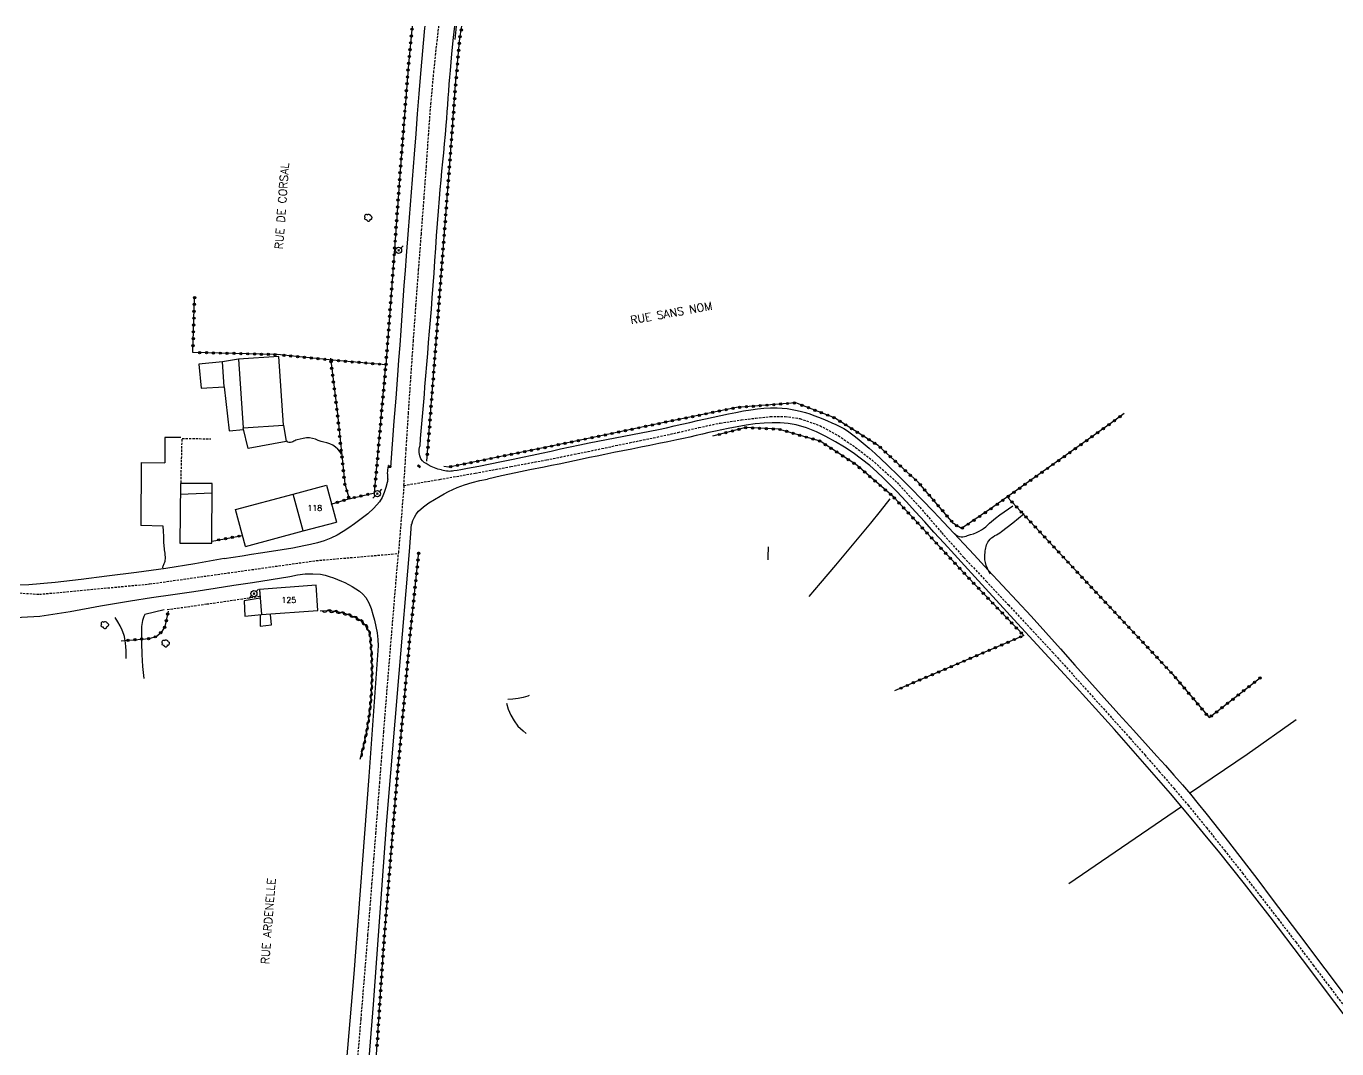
# Model space of a CAD drawing. Header units: millimetres. Extents: x 168000 to 169000, y 139000 to 140000.
# Drawn here: x 168286.6 to 168573.2, y 139776.4 to 140000 of the extents above; entities that cross this region are included whole.
import ezdxf
from ezdxf.enums import TextEntityAlignment as Align

# ---------------------------------------------------------------- set-up
doc = ezdxf.new("R2010")
doc.units = ezdxf.units.MM
doc.linetypes.add('DASHED', pattern=[0.75, 0.5, -0.25])
doc.layers.get('0').update_dxf_attribs({"linetype": 'CONTINUOUS'})
for name, color, linetype in [('W0001', 6, 'DASHED'), ('W0008', 7, 'CONTINUOUS'), ('W0017', 7, 'CONTINUOUS'), ('W0071', 7, 'CONTINUOUS'), ('W0101', 7, 'CONTINUOUS'), ('W0104', 1, 'CONTINUOUS'), ('W0112', 1, 'DASHED'), ('W0211', 2, 'CONTINUOUS'), ('W0214', 2, 'CONTINUOUS'), ('W0300', 7, 'CONTINUOUS'), ('W0310', 3, 'CONTINUOUS'), ('W0322', 7, 'CONTINUOUS'), ('W0323', 7, 'CONTINUOUS'), ('W0330', 7, 'CONTINUOUS'), ('W0401', 7, 'CONTINUOUS'), ('W0473', 7, 'CONTINUOUS'), ('W0989', 7, 'CONTINUOUS'), ('W0991', 7, 'CONTINUOUS')]:
    doc.layers.add(name, color=color, linetype=linetype)
doc.styles.get("Standard").update_dxf_attribs({"font": 'romans.shx', "width": 0.85})

# ---------------------------------------------------------------- blocks, each defined once
blk = doc.blocks.new('T473')
for p, q in [((-0.166667, 0.166667), (0.166667, -0.166667)), ((-0.166667, -0.166667), (0.166667, 0.166667)), ((0.500001, 0.500001), (1.000002, 1.000002)), ((-1.000002, -1.000002), (-0.500001, -0.500001))]:
    blk.add_line(p, q)
blk.add_ellipse((0, 0), major_axis=(0.471405, 0.471405), ratio=1, start_param=5.4977871438, end_param=11.780972451)
blk = doc.blocks.new('T401')
for p, q in [((-0.3, 0.3), (0, 0.3)), ((-0.3, -0.25), (-0.3, 0.3)), ((-0.3, 0.15), (0, 0.15)), ((-0.3, 0), (0, 0)), ((0, 0.3), (0, -0.25)), ((-0.3, -0.15), (0, -0.15)), ((-0.3, -0.25), (-0.3, -0.3)), ((-0.3, -0.3), (0, -0.3)), ((0, -0.3), (0, -0.25))]:
    blk.add_line(p, q)
blk = doc.blocks.new('T300')
for p, q in [((-0.8, 0.51), (-0.86, 0.34)), ((-0.86, 0.34), (-0.86, 0.17)), ((-0.86, 0.17), (-0.74, 0.06)), ((-0.69, 0.63), (-0.8, 0.51)), ((-0.8, -0.06), (-0.74, 0.06)), ((-0.74, 0.06), (-0.69, 0.11)), ((-0.57, 0.69), (-0.69, 0.63)), ((-0.46, 0.69), (-0.57, 0.69)), ((-0.29, 0.63), (-0.46, 0.69)), ((-0.29, 0.63), (-0.17, 0.74)), ((-0.23, 0.57), (-0.29, 0.63)), ((-0.17, 0.74), (-0.06, 0.8)), ((-0.06, 0.8), (0.06, 0.8)), ((0.06, 0.8), (0.23, 0.74)), ((0.23, 0.74), (0.34, 0.63)), ((0.34, 0.63), (0.4, 0.51)), ((0.46, 0.46), (0.34, 0.46)), ((0.4, 0.51), (0.4, 0.46)), ((0.57, 0.4), (0.46, 0.46)), ((0.57, 0.4), (0.69, 0.29)), ((0.69, 0.29), (0.74, 0.17)), ((0.74, 0.06), (0.69, -0.17)), ((0.74, 0.17), (0.74, 0.06)), ((-0.8, -0.17), (-0.8, -0.06)), ((-0.8, -0.23), (-0.8, -0.17)), ((-0.74, -0.34), (-0.8, -0.23)), ((-0.69, -0.4), (-0.74, -0.34)), ((-0.51, -0.46), (-0.69, -0.4)), ((-0.4, -0.46), (-0.51, -0.46)), ((-0.4, -0.46), (-0.34, -0.46)), ((-0.34, -0.46), (-0.34, -0.4)), ((-0.34, -0.51), (-0.34, -0.46)), ((-0.29, -0.63), (-0.34, -0.51)), ((-0.17, -0.74), (-0.29, -0.63)), ((-0.06, -0.8), (-0.17, -0.74)), ((0.06, -0.8), (-0.06, -0.8)), ((0.17, -0.74), (0.06, -0.8)), ((0.23, -0.69), (0.17, -0.74)), ((0.29, -0.46), (0.23, -0.46)), ((0.29, -0.63), (0.23, -0.69)), ((0.46, -0.4), (0.29, -0.46)), ((0.34, -0.51), (0.29, -0.63)), ((0.34, -0.51), (0.34, -0.46)), ((0.57, -0.34), (0.46, -0.4)), ((0.63, -0.29), (0.57, -0.34)), ((0.69, -0.17), (0.63, -0.29))]:
    blk.add_line(p, q)
blk = doc.blocks.new('t323o')
at = {"color": 0, "linetype": 'Continuous'}
for radius in [0.25, 0.15]:
    blk.add_circle((0, 0), radius, dxfattribs=at)
blk = doc.blocks.new('t310o')
at = {"color": 0, "linetype": 'Continuous'}
for centre, start, end in [((-0.5, 0.38), 216.8699, 323.1304), ((0.5, -0.37), 36.8699, 143.1303)]:
    blk.add_arc(centre, 0.625, start, end, dxfattribs=at)
blk = doc.blocks.new('t322o')
at = {"color": 0, "linetype": 'Continuous'}
for radius in [0.25, 0.15]:
    blk.add_circle((0, 0), radius, dxfattribs=at)

msp = doc.modelspace()

# ---------------------------------------------------------------- linework, layer by layer
at = {"layer": 'W0001'}
for points in [[(168082.5, 140000), (168094.18, 139985.4), (168116.52, 139956.94), (168131.93, 139937.9), (168149.74, 139917.76), (168167.34, 139905.97), (168186.52, 139898.03), (168205.78, 139892.76), (168232.59, 139884.48), (168261.18, 139877.67), (168289.46, 139875.78), (168313.56, 139878.04), (168349.98, 139883.15), (168367.98, 139884.7)], [(168369.18, 139899.58), (168369.68, 139907.46), (168370.18, 139915.35), (168370.71, 139923.23), (168371.26, 139931.11), (168371.82, 139938.92), (168372.4, 139946.72), (168373, 139954.53), (168373.59, 139962.33), (168374.09, 139969.21), (168374.56, 139976.1), (168375.08, 139982.98), (168375.71, 139989.85), (168376.18, 139994.4), (168376.7, 139998.93), (168376.84, 140000)], [(168369.18, 139899.58), (168376.99, 139900.91), (168384.79, 139902.28), (168392.58, 139903.71), (168400.37, 139905.19), (168403.39, 139905.78), (168406.42, 139906.39), (168409.44, 139907.01), (168412.46, 139907.64), (168415.48, 139908.28), (168418.5, 139908.91), (168421.52, 139909.54), (168424.54, 139910.16), (168429.13, 139911.17), (168433.71, 139912.24), (168438.32, 139913.22), (168442.98, 139913.91), (168446.12, 139914.3), (168449.32, 139914.64), (168452.57, 139914.69), (168455.79, 139914.2), (168460.14, 139912.67), (168464.18, 139910.48), (168467.94, 139907.9), (168471.52, 139905.15), (168477.01, 139900.25), (168482, 139894.83), (168486.78, 139889.25), (168491.65, 139883.82), (168496.5, 139878.65), (168501.36, 139873.47), (168506.21, 139868.3), (168511.05, 139863.11), (168527.97, 139844.31), (168531.18, 139840.68), (168534.37, 139837.04), (168537.53, 139833.37), (168540.65, 139829.67), (168544.67, 139824.76), (168548.63, 139819.8), (168552.55, 139814.81), (168556.45, 139809.81), (168560.33, 139804.79), (168564.19, 139799.75), (168568.02, 139794.68), (168571.85, 139789.62), (168574.63, 139785.93)], [(168369.18, 139899.58), (168367.98, 139884.7)], [(168358.28, 139764.42), (168359.82, 139782.89), (168361.33, 139801.36), (168361.77, 139806.89), (168362.2, 139812.41), (168362.62, 139817.94), (168363.05, 139823.46), (168363.47, 139828.99), (168363.9, 139834.51), (168364.33, 139840.04), (168364.77, 139845.56), (168365.55, 139855.35), (168366.35, 139865.13), (168367.16, 139874.92), (168367.98, 139884.7)]]:
    msp.add_lwpolyline(points, dxfattribs=at)
at = {"layer": 'W0008'}
for points in [[(168366.29, 139903.58), (168366.69, 139908.6), (168367.08, 139913.63), (168367.47, 139918.66), (168367.85, 139923.68), (168368.09, 139926.95), (168368.33, 139930.22), (168368.57, 139933.48), (168368.8, 139936.75), (168369.04, 139940.02), (168369.27, 139943.29), (168369.51, 139946.55), (168369.76, 139949.82), (168370.18, 139955.38), (168370.61, 139960.93), (168371.04, 139966.49), (168371.48, 139972.05), (168371.83, 139976.45), (168372.17, 139980.85), (168372.52, 139985.25), (168372.9, 139989.65), (168373.18, 139992.95), (168373.46, 139996.27), (168373.77, 139999.57), (168373.83, 140000)], [(168380.24, 140000), (168379.96, 139997.55), (168379.61, 139993.94), (168379.28, 139990.33), (168379.15, 139988.83), (168379.03, 139987.33), (168378.92, 139985.82), (168378.81, 139984.32), (168378.7, 139982.82), (168378.6, 139981.31), (168378.48, 139979.81), (168378.36, 139978.31), (168378.19, 139976.31), (168378, 139974.31), (168377.81, 139972.31), (168377.61, 139970.31), (168377.42, 139968.31), (168377.23, 139966.3), (168377.04, 139964.3), (168376.87, 139962.3), (168376.66, 139959.59), (168376.45, 139956.88), (168376.26, 139954.16), (168376.08, 139951.45), (168375.89, 139948.73), (168375.71, 139946.02), (168375.51, 139943.3), (168375.31, 139940.59), (168375.12, 139938.16), (168374.92, 139935.73), (168374.72, 139933.3), (168374.52, 139930.86), (168374.31, 139928.43), (168374.11, 139926), (168373.91, 139923.57), (168373.71, 139921.14), (168373.58, 139919.52), (168373.45, 139917.9), (168373.3, 139916.28), (168373.16, 139914.66), (168373.02, 139913.05), (168372.88, 139911.43), (168372.75, 139909.81), (168372.63, 139908.19)], [(168377.42, 139902.98), (168377.77, 139902.9), (168378.12, 139902.82), (168378.48, 139902.77), (168378.84, 139902.74), (168379.16, 139902.73), (168379.48, 139902.75), (168379.8, 139902.79), (168380.12, 139902.83), (168380.86, 139902.93), (168381.6, 139903.06), (168382.34, 139903.2), (168383.07, 139903.33), (168385.57, 139903.81), (168388.07, 139904.31), (168390.56, 139904.82), (168393.06, 139905.34), (168395.14, 139905.77), (168397.22, 139906.22), (168399.3, 139906.66), (168401.38, 139907.11), (168403.46, 139907.56), (168405.54, 139908.01), (168407.62, 139908.45), (168409.7, 139908.88), (168411.59, 139909.26), (168413.49, 139909.63), (168415.38, 139910), (168417.28, 139910.36), (168419.17, 139910.72), (168421.07, 139911.09), (168422.96, 139911.46), (168424.85, 139911.85), (168426.57, 139912.21), (168428.27, 139912.59), (168429.98, 139912.98), (168431.69, 139913.37), (168433.39, 139913.75), (168435.1, 139914.14), (168436.81, 139914.51), (168438.52, 139914.88), (168440.15, 139915.22), (168441.78, 139915.56), (168443.42, 139915.87), (168445.07, 139916.13), (168446.49, 139916.31), (168447.92, 139916.47), (168449.35, 139916.57), (168450.79, 139916.58), (168451.89, 139916.51), (168452.99, 139916.38), (168454.08, 139916.2), (168455.16, 139915.99), (168456.09, 139915.76), (168457.01, 139915.5), (168457.92, 139915.21), (168458.82, 139914.89), (168459.83, 139914.53), (168460.82, 139914.14), (168461.8, 139913.73), (168462.78, 139913.29), (168463.64, 139912.88), (168464.5, 139912.45), (168465.35, 139912), (168466.17, 139911.5), (168467.06, 139910.89), (168467.91, 139910.23), (168468.75, 139909.55), (168469.58, 139908.86), (168470.93, 139907.7), (168472.26, 139906.53), (168473.57, 139905.33), (168474.86, 139904.11), (168477.44, 139901.6), (168479.97, 139899.04), (168482.48, 139896.46), (168484.98, 139893.86), (168487.21, 139891.52), (168489.43, 139889.16), (168491.65, 139886.8), (168493.86, 139884.43), (168496.98, 139881.08), (168500.1, 139877.72), (168503.21, 139874.35), (168506.32, 139870.98)], [(168503.37, 139869.36), (168501.03, 139871.93), (168498.69, 139874.49), (168496.35, 139877.06), (168494.01, 139879.62), (168491.78, 139882.07), (168489.55, 139884.51), (168487.32, 139886.96), (168485.09, 139889.39), (168483.07, 139891.62), (168481.06, 139893.84), (168479.04, 139896.05), (168476.96, 139898.23), (168475.53, 139899.69), (168474.08, 139901.15), (168472.59, 139902.56), (168471.04, 139903.91), (168469.25, 139905.33), (168467.41, 139906.7), (168465.5, 139907.97), (168463.53, 139909.15), (168461.48, 139910.25), (168459.38, 139911.27), (168457.2, 139912.15), (168454.95, 139912.81), (168453.22, 139913.11), (168451.48, 139913.25), (168449.73, 139913.26), (168447.99, 139913.21), (168446, 139913.04), (168444.03, 139912.75), (168442.07, 139912.39), (168440.11, 139912.02), (168438.7, 139911.74), (168437.3, 139911.45), (168435.89, 139911.14), (168434.49, 139910.82), (168433.09, 139910.5), (168431.69, 139910.17), (168430.29, 139909.86), (168428.89, 139909.55), (168426.92, 139909.14), (168424.95, 139908.74), (168422.98, 139908.34), (168421.01, 139907.94), (168419.03, 139907.54), (168417.06, 139907.15), (168415.09, 139906.75), (168413.12, 139906.35), (168411.46, 139906), (168409.79, 139905.66), (168408.13, 139905.31), (168406.47, 139904.96), (168404.81, 139904.62), (168403.14, 139904.27), (168401.48, 139903.93), (168399.82, 139903.59), (168396.73, 139902.97), (168393.64, 139902.36), (168390.55, 139901.71), (168387.49, 139900.96)], [(168377.42, 139902.98), (168376.63, 139903.13), (168375.88, 139903.4), (168375.16, 139903.74), (168374.47, 139904.11), (168374.04, 139904.35), (168373.61, 139904.62), (168373.22, 139904.96), (168372.92, 139905.39), (168372.64, 139906.05), (168372.5, 139906.76), (168372.49, 139907.48), (168372.63, 139908.19)], [(168365.6, 139902.1), (168365.6, 139901.86), (168365.6, 139901.63), (168365.61, 139901.4), (168365.63, 139901.17), (168365.64, 139900.93), (168365.63, 139900.7), (168365.6, 139900.46), (168365.55, 139900.23), (168365.23, 139899.13), (168364.86, 139898.04), (168364.41, 139896.97), (168363.81, 139895.98), (168362.63, 139894.58), (168361.27, 139893.36), (168359.82, 139892.27), (168358.38, 139891.21), (168357.14, 139890.33), (168355.88, 139889.48), (168354.56, 139888.71), (168353.19, 139888.04), (168351.75, 139887.49), (168350.27, 139887.05), (168348.77, 139886.69), (168347.27, 139886.35), (168344.93, 139885.87), (168342.57, 139885.48), (168340.2, 139885.13), (168337.84, 139884.77), (168335.84, 139884.46), (168333.85, 139884.15), (168331.85, 139883.84), (168329.85, 139883.54)], [(168365.61, 139902.1), (168365.76, 139903.61), (168366.29, 139903.58)], [(168370.88, 139891.14), (168371.13, 139891.9), (168371.47, 139892.63), (168371.88, 139893.31), (168372.38, 139893.94), (168373.44, 139894.94), (168374.64, 139895.78), (168375.89, 139896.51), (168377.12, 139897.23), (168378.02, 139897.75), (168378.92, 139898.25), (168379.85, 139898.71), (168380.81, 139899.12), (168382.44, 139899.71), (168384.1, 139900.21), (168385.79, 139900.63), (168387.49, 139900.96)], [(168353.32, 139671), (168355.7, 139701.2), (168359.16, 139744.34), (168362.53, 139786.06), (168365.43, 139826.35), (168368.16, 139858.46), (168370.42, 139885.14), (168370.86, 139891.14)], [(168329.88, 139883.57), (168323.5, 139882.45), (168317.1, 139881.43), (168310.68, 139880.52), (168304.25, 139879.71), (168298.59, 139879.02), (168292.9, 139878.34), (168287.19, 139877.87), (168281.45, 139877.77)], [(168282.88, 139870.6), (168289.58, 139870.99), (168296.22, 139872.01), (168302.8, 139873.27), (168309.36, 139874.38), (168314, 139875.05), (168318.64, 139875.73), (168323.28, 139876.41), (168327.91, 139877.11), (168331.99, 139877.74), (168336.07, 139878.38), (168340.15, 139879.03), (168344.23, 139879.69)], [(168344.23, 139879.69), (168345.89, 139880.04), (168347.57, 139880.23), (168349.27, 139880.27), (168350.96, 139880.15), (168351.93, 139879.98), (168352.87, 139879.7), (168353.79, 139879.35), (168354.69, 139879), (168355.5, 139878.67), (168356.3, 139878.33), (168357.08, 139877.94), (168357.84, 139877.5), (168358.64, 139876.99), (168359.44, 139876.44), (168360.19, 139875.81), (168360.83, 139875.07), (168361.52, 139873.91), (168362.02, 139872.66), (168362.39, 139871.38), (168362.73, 139870.11), (168363.05, 139868.72), (168363.3, 139867.33), (168363.47, 139865.92), (168363.56, 139864.5)], [(168506.32, 139870.98), (168509.53, 139867.43), (168512.73, 139863.87), (168515.92, 139860.3), (168519.11, 139856.73), (168522.3, 139853.16), (168525.49, 139849.6), (168528.69, 139846.04), (168531.9, 139842.49), (168533.8, 139840.41), (168535.69, 139838.33), (168537.57, 139836.23), (168539.42, 139834.11), (168541.16, 139832.06), (168542.88, 139829.99), (168544.57, 139827.91), (168546.25, 139825.81), (168549.5, 139821.67), (168552.7, 139817.5), (168555.88, 139813.31), (168559.05, 139809.13), (168564.83, 139801.52), (168570.58, 139793.89), (168576.32, 139786.26)], [(168558.59, 139805.27), (168555.79, 139808.88), (168552.98, 139812.47), (168550.14, 139816.04), (168547.28, 139819.59), (168544.69, 139822.78), (168542.08, 139825.94), (168539.45, 139829.09), (168536.79, 139832.22), (168532.75, 139836.91), (168528.66, 139841.57), (168524.54, 139846.21), (168520.41, 139850.82), (168516.18, 139855.48), (168511.92, 139860.12), (168507.64, 139864.74), (168503.37, 139869.36)], [(168363.56, 139864.5), (168361.52, 139835.96), (168358.21, 139792.79), (168354.32, 139746.58), (168351.08, 139706.48), (168348.18, 139671)], [(168579.79, 139777.17), (168572.72, 139786.53), (168565.65, 139795.9), (168558.59, 139805.27)]]:
    msp.add_lwpolyline(points, dxfattribs=at)
at = {"layer": 'W0017'}
for points in [[(168355.55, 139906.44), (168355.16, 139907), (168354.71, 139907.51), (168354.2, 139907.97), (168353.64, 139908.36), (168353.02, 139908.66), (168352.36, 139908.87), (168351.7, 139909.04), (168351.06, 139909.22), (168350.45, 139909.44), (168349.83, 139909.67), (168349.2, 139909.88), (168348.55, 139909.98), (168347.85, 139909.96), (168347.16, 139909.85), (168346.49, 139909.69), (168345.82, 139909.54), (168345.58, 139909.46), (168345.35, 139909.35), (168345.13, 139909.23), (168344.9, 139909.11), (168344.64, 139909.02), (168344.35, 139908.96), (168344.05, 139908.97), (168343.76, 139909.07), (168343.7, 139909.12), (168343.66, 139909.19), (168343.65, 139909.27), (168343.66, 139909.34)], [(168308.45, 139861.75), (168308.47, 139862.61), (168308.45, 139863.46), (168308.39, 139864.32), (168308.31, 139865.17), (168308.25, 139865.62), (168308.17, 139866.07), (168308.07, 139866.52), (168307.94, 139866.96), (168307.56, 139867.93), (168307.13, 139868.88), (168306.63, 139869.79), (168306.07, 139870.67)], [(168312.51, 139871.33), (168312.32, 139870.92), (168312.16, 139870.49), (168312.03, 139870.06), (168311.92, 139869.61), (168311.84, 139869.16), (168311.8, 139868.71), (168311.78, 139868.25), (168311.77, 139867.8), (168311.77, 139865.19), (168311.86, 139862.58), (168312.03, 139859.98), (168312.29, 139857.38)], [(168316.76, 139872.39), (168312.51, 139871.33)]]:
    msp.add_lwpolyline(points, dxfattribs=at)
at = {"layer": 'W0071'}
for points in [[(168320.37, 139910.05), (168316.88, 139910.03), (168316.91, 139904.5)], [(168311.7, 139890.79), (168311.82, 139904.62)], [(168311.82, 139904.62), (168316.91, 139904.5)], [(168489.57, 139889.05), (168489.88, 139888.77), (168490.24, 139888.55), (168490.63, 139888.4), (168491.05, 139888.31), (168491.41, 139888.32), (168491.76, 139888.4), (168492.1, 139888.52), (168492.42, 139888.63), (168493.08, 139888.82), (168493.74, 139889.02), (168494.38, 139889.26), (168495, 139889.56), (168495.49, 139889.86), (168495.95, 139890.2), (168496.4, 139890.56), (168496.83, 139890.93), (168497.25, 139891.31), (168497.67, 139891.69), (168498.1, 139892.06), (168498.54, 139892.41), (168499.48, 139893.12), (168500.43, 139893.8), (168501.38, 139894.48), (168502.35, 139895.14)], [(168497.47, 139880.25), (168497.09, 139880.82), (168496.77, 139881.43), (168496.52, 139882.07), (168496.33, 139882.73), (168496.23, 139883.28), (168496.19, 139883.84), (168496.2, 139884.39), (168496.26, 139884.95), (168496.3, 139885.27), (168496.36, 139885.6), (168496.42, 139885.93), (168496.5, 139886.25), (168496.6, 139886.57), (168496.73, 139886.89), (168496.88, 139887.19), (168497.07, 139887.48), (168497.35, 139887.81), (168497.68, 139888.11), (168498.03, 139888.37), (168498.4, 139888.6), (168498.76, 139888.81), (168499.13, 139889.02), (168499.49, 139889.25), (168499.84, 139889.49), (168501.11, 139890.46), (168502.36, 139891.44), (168503.6, 139892.44), (168504.83, 139893.45)], [(168316.54, 139890.65), (168311.67, 139890.79)], [(168316.51, 139881.56), (168316.5, 139881.6), (168316.49, 139881.65), (168316.49, 139881.7), (168316.49, 139881.75), (168316.52, 139881.94), (168316.58, 139882.13), (168316.66, 139882.31), (168316.74, 139882.48), (168316.82, 139882.65), (168316.9, 139882.83), (168316.96, 139883.01), (168317, 139883.2), (168317.04, 139883.59), (168317.04, 139883.97), (168317.01, 139884.36), (168316.97, 139884.74), (168316.92, 139885.11), (168316.86, 139885.49), (168316.82, 139885.87), (168316.78, 139886.25), (168316.71, 139887.35), (168316.65, 139888.45), (168316.59, 139889.55), (168316.54, 139890.65)]]:
    msp.add_lwpolyline(points, dxfattribs=at)
at = {"layer": 'W0101'}
for points in [[(168344.97, 139897.69), (168352.25, 139899.65), (168354.42, 139891.58)], [(168347.14, 139889.62), (168344.97, 139897.69)], [(168347.14, 139889.62), (168354.42, 139891.58)], [(168349.98, 139877.75), (168337.64, 139876.81)], [(168337.64, 139876.81), (168338.06, 139871.33), (168350.39, 139872.27), (168349.98, 139877.75)]]:
    msp.add_lwpolyline(points, dxfattribs=at)
at = {"layer": 'W0104'}
for points in [[(168342.83, 139912.78), (168341.84, 139927.79), (168333.03, 139927.22), (168334.01, 139912.2), (168342.83, 139912.78)], [(168327.18, 139886.94), (168327.27, 139899.98), (168320.3, 139900.03), (168320.2, 139886.99), (168327.18, 139886.94)]]:
    msp.add_lwpolyline(points, close=True, dxfattribs=at)
for points in [[(168333.03, 139927.22), (168329.51, 139926.61), (168324.33, 139926.1), (168324.84, 139920.86), (168329.88, 139921.13), (168330.96, 139911.53), (168334.11, 139911.82)], [(168329.88, 139921.13), (168329.51, 139926.61)], [(168342.83, 139912.78), (168343.42, 139909.22), (168335.09, 139907.67), (168334.01, 139912.2)], [(168327.26, 139897.87), (168320.28, 139897.6)], [(168334.55, 139886.22), (168332.37, 139894.3), (168344.97, 139897.69)], [(168334.55, 139886.22), (168347.14, 139889.62)], [(168337.78, 139874.92), (168334.25, 139874.33), (168334.4, 139871.01), (168338.06, 139871.33)], [(168337.74, 139871.31), (168337.72, 139868.8), (168340.2, 139869.12), (168340.02, 139871.33)]]:
    msp.add_lwpolyline(points, dxfattribs=at)
at = {"layer": 'W0112'}
for points in [[(168320.44, 139900.18), (168320.69, 139909.86), (168326.98, 139909.78)], [(168337.64, 139875.29), (168326.07, 139873.59), (168317.45, 139872.37)]]:
    msp.add_lwpolyline(points, dxfattribs=at)
at = {"layer": 'W0211'}
for points in [[(168457.78, 139875.31), (168460.27, 139878.18), (168463.62, 139882.13), (168466.95, 139886.1), (168469.12, 139888.71), (168471.27, 139891.34), (168473.4, 139893.98), (168475.52, 139896.64)], [(168391.62, 139852), (168391.99, 139850.63), (168392.54, 139849.32), (168393.26, 139848.09), (168394.12, 139846.96), (168395.23, 139845.89), (168395.94, 139845.37)]]:
    msp.add_lwpolyline(points, dxfattribs=at)
at = {"layer": 'W0214'}
for points in [[(168380.4, 139997.12), (168380.71, 140000)], [(168448.84, 139886.15), (168448.8, 139883.91), (168448.73, 139883.34)], [(168396.59, 139853.62), (168396.31, 139853.5), (168395.23, 139853.2), (168394.14, 139852.99), (168393.03, 139852.86), (168391.91, 139852.81)]]:
    msp.add_lwpolyline(points, dxfattribs=at)
at = {"layer": 'W0310'}
for points in [[(168361.87, 139865.95), (168361.79, 139866.73), (168361.6, 139867.48), (168361.29, 139868.19), (168360.88, 139868.85), (168360.28, 139869.53), (168359.58, 139870.1), (168358.81, 139870.56), (168358.01, 139870.94), (168356.29, 139871.55), (168354.52, 139871.95), (168352.7, 139872.14), (168350.88, 139872.12)], [(168359.63, 139839.71), (168360.42, 139842.76), (168361.06, 139845.84), (168361.56, 139848.95), (168361.92, 139852.07), (168362.15, 139855.54), (168362.22, 139859.01), (168362.14, 139862.49), (168361.89, 139865.95)]]:
    msp.add_lwpolyline(points, dxfattribs=at)
at = {"layer": 'W0322'}
for points in [[(168380.5, 139987.27), (168381.41, 139997.38), (168381.86, 140000)], [(168497.71, 139894.58), (168491.12, 139890.13), (168489.4, 139891.23), (168481.69, 139900.23), (168472.92, 139908.31), (168463.36, 139914.38), (168454.86, 139917.65)], [(168476.38, 139896.93), (168468.2, 139904.01), (168460.19, 139909.27), (168451.12, 139911.9), (168443.95, 139912.22), (168436.68, 139910.35)]]:
    msp.add_lwpolyline(points, dxfattribs=at)
at = {"layer": 'W0323'}
for points in [[(168371.02, 140000), (168370.19, 139991.67), (168368.3, 139967.42), (168366.57, 139943.31), (168365.25, 139925.98), (168353.57, 139926.96), (168341.45, 139928.19)], [(168374.22, 139904.91), (168376.15, 139930.13), (168378.11, 139955.9), (168379.34, 139971.81), (168380.5, 139987.27)], [(168323.02, 139928.67), (168323.4, 139940.68)], [(168341.45, 139928.19), (168323.02, 139928.67)], [(168353.13, 139927.4), (168354.57, 139915.83), (168356.24, 139899.91), (168357.22, 139896.66), (168362.75, 139897.99)], [(168362.75, 139897.99), (168365.25, 139925.98)], [(168454.86, 139917.65), (168441.88, 139916.61), (168427.47, 139913.64), (168404.98, 139908.88), (168379.03, 139903.59), (168377.95, 139903.72)], [(168526.72, 139915.3), (168524.45, 139913.66), (168497.7, 139894.58)], [(168357.22, 139896.66), (168353.19, 139895.41)], [(168476.38, 139896.93), (168492.52, 139879.52), (168504.71, 139866.76), (168476.48, 139854.66)], [(168501.1, 139897.06), (168537.29, 139858.29), (168545.29, 139848.81), (168556.48, 139857.55)], [(168327.22, 139887.43), (168333.78, 139888.61)], [(168354.75, 139671), (168355.16, 139676.9), (168357.69, 139705.6), (168359.95, 139740.46), (168362.97, 139771.86), (168364.77, 139799.2), (168367.57, 139833.94), (168370.59, 139867.45), (168372.46, 139885.04)], [(168307.37, 139865.61), (168311.01, 139865.93), (168313.49, 139866.1), (168315.01, 139866.54), (168316.32, 139867.62), (168316.98, 139868.75), (168317.67, 139872.1)]]:
    msp.add_lwpolyline(points, dxfattribs=at)
at = {"layer": 'W0330'}
for points in [[(168564.31, 139848.35), (168553.6, 139840.72), (168540.99, 139832.21)], [(168539.19, 139829.33), (168514.56, 139812.45)]]:
    msp.add_lwpolyline(points, dxfattribs=at)

# ---------------------------------------------------------------- block references
at = {"layer": 'W0300'}
for p in [(168361.43, 139958.11), (168303.81, 139869.05), (168317.13, 139865.02)]:
    msp.add_blockref('T300', p, dxfattribs=at)
at = {"layer": 'W0310'}
for p, rotation in [((168352.38, 139872.14), 180.5767617832966), ((168353.88, 139872.01), 173.9267677992394), ((168355.35, 139871.76), 167.2767726813367), ((168356.8, 139871.37), 160.6267764259599), ((168358.21, 139870.85), 154.7470446193446), ((168359.52, 139870.13), 148.8494314545987), ((168360.63, 139869.14), 131.5202781399523), ((168361.43, 139867.88), 113.135285791361), ((168361.82, 139866.44), 95.49731151227436), ((168361.96, 139864.97), 94.06762378477896), ((168362.07, 139863.48), 94.06762378477896), ((168362.15, 139861.98), 91.423484830269), ((168362.19, 139860.48), 91.423484830269), ((168362.22, 139858.98), 88.77934101747711), ((168362.16, 139855.98), 88.77934101747711), ((168362.19, 139857.48), 88.77934101747711), ((168361.98, 139852.99), 86.13519234671858), ((168362.08, 139854.48), 86.13519234671858), ((168361.68, 139850), 83.49104538672022), ((168361.85, 139851.49), 83.49104538672022), ((168361.25, 139847.03), 80.84690344691245), ((168361.49, 139848.51), 80.84690344691245), ((168360.69, 139844.09), 78.20276464335971), ((168361, 139845.56), 78.20276464335971), ((168360, 139841.17), 75.55862897517943), ((168360.38, 139842.62), 75.55862897517943)]:
    msp.add_blockref('t310o', p, dxfattribs=dict(at, rotation=rotation))
at = {"layer": 'W0322'}
for p, rotation in [((168381.73, 139999.2), 80.10503429005865), ((168381.31, 139996.24), 84.86791685606079), ((168381.47, 139997.73), 80.10503429005865), ((168381.17, 139994.74), 84.86791685606079), ((168380.9, 139991.75), 84.86791685606079), ((168381.04, 139993.25), 84.86791685606079), ((168380.63, 139988.77), 84.86791685606079), ((168380.77, 139990.26), 84.86791685606079), ((168456.26, 139917.11), 158.9735897496264), ((168457.66, 139916.57), 158.9735897496264), ((168459.06, 139916.03), 158.9735897496264), ((168460.46, 139915.49), 158.9735897496264), ((168461.86, 139914.95), 158.9735897496264), ((168463.26, 139914.42), 158.9735897496264), ((168464.53, 139913.63), 147.5860272099592), ((168438.13, 139910.72), 194.4000215059233), ((168439.58, 139911.1), 194.4000215059233), ((168441.04, 139911.47), 194.4000215059233), ((168442.49, 139911.84), 194.4000215059233), ((168443.94, 139912.21), 194.4000215059233), ((168445.44, 139912.15), 177.4508463883518), ((168446.94, 139912.08), 177.4508463883518), ((168448.44, 139912.02), 177.4508463883518), ((168449.94, 139911.95), 177.4508463883518), ((168451.42, 139911.81), 163.8292727175689), ((168452.86, 139911.39), 163.8292727175689), ((168454.3, 139910.97), 163.8292727175689), ((168455.74, 139910.56), 163.8292727175689), ((168465.8, 139912.83), 147.5860272099592), ((168467.07, 139912.02), 147.5860272099592), ((168468.33, 139911.22), 147.5860272099592), ((168469.6, 139910.42), 147.5860272099592), ((168457.18, 139910.14), 163.8292727175689), ((168458.63, 139909.72), 163.8292727175689), ((168460.07, 139909.3), 163.8292727175689), ((168461.34, 139908.52), 146.7174332925326), ((168462.59, 139907.69), 146.7174332925326), ((168470.87, 139909.61), 147.5860272099592), ((168472.13, 139908.81), 147.5860272099592), ((168473.34, 139907.92), 137.3373038504137), ((168463.84, 139906.87), 146.7174332925326), ((168465.1, 139906.05), 146.7174332925326), ((168466.35, 139905.22), 146.7174332925326), ((168474.44, 139906.91), 137.3373038504137), ((168475.54, 139905.89), 137.3373038504137), ((168476.65, 139904.87), 137.3373038504137), ((168467.61, 139904.4), 146.7174332925326), ((168468.8, 139903.49), 139.1446241742321), ((168469.93, 139902.51), 139.1446241742321), ((168477.75, 139903.86), 137.3373038504137), ((168478.85, 139902.84), 137.3373038504137), ((168479.95, 139901.82), 137.3373038504137), ((168471.07, 139901.53), 139.1446241742321), ((168472.2, 139900.55), 139.1446241742321), ((168473.33, 139899.57), 139.1446241742321), ((168481.06, 139900.81), 137.3373038504137), ((168482.11, 139899.74), 130.6270661159706), ((168474.47, 139898.59), 139.1446241742321), ((168475.6, 139897.61), 139.1446241742321), ((168483.08, 139898.6), 130.6270661159706), ((168484.06, 139897.46), 130.6270661159706), ((168485.04, 139896.32), 130.6270661159706), ((168486.01, 139895.18), 130.6270661159706), ((168486.99, 139894.05), 130.6270661159706), ((168496.3, 139893.63), 214.0340317939123), ((168497.55, 139894.47), 214.0340317939123), ((168487.97, 139892.91), 130.6270661159706), ((168488.94, 139891.77), 130.6270661159706), ((168490.07, 139890.8), 147.2647703601381), ((168491.33, 139890.27), 214.0340317939123), ((168492.57, 139891.11), 214.0340317939123), ((168493.82, 139891.95), 214.0340317939123), ((168495.06, 139892.79), 214.0340317939123)]:
    msp.add_blockref('t322o', p, dxfattribs=dict(at, rotation=rotation))
at = {"layer": 'W0323'}
for p, rotation in [((168370.96, 139999.35), 264.2726979262308), ((168370.66, 139996.37), 264.2726979262308), ((168370.81, 139997.86), 264.2726979262308), ((168370.36, 139993.38), 264.2726979262308), ((168370.51, 139994.88), 264.2726979262308), ((168370.21, 139991.89), 264.2726979262308), ((168369.97, 139988.9), 265.5583028579807), ((168370.09, 139990.4), 265.5583028579807), ((168369.74, 139985.91), 265.5583028579807), ((168369.86, 139987.41), 265.5583028579807), ((168380.38, 139985.68), 85.7027411153332), ((168380.49, 139987.17), 85.7027411153332), ((168369.51, 139982.92), 265.5583028579807), ((168369.62, 139984.41), 265.5583028579807), ((168380.16, 139982.68), 85.7027411153332), ((168380.27, 139984.18), 85.7027411153332), ((168369.27, 139979.93), 265.5583028579807), ((168369.39, 139981.42), 265.5583028579807), ((168379.93, 139979.69), 85.7027411153332), ((168380.04, 139981.19), 85.7027411153332), ((168369.04, 139976.94), 265.5583028579807), ((168369.16, 139978.43), 265.5583028579807), ((168379.71, 139976.7), 85.7027411153332), ((168379.82, 139978.2), 85.7027411153332), ((168368.81, 139973.95), 265.5583028579807), ((168368.93, 139975.44), 265.5583028579807), ((168379.48, 139973.71), 85.7027411153332), ((168379.59, 139975.2), 85.7027411153332), ((168368.58, 139970.95), 265.5583028579807), ((168368.69, 139972.45), 265.5583028579807), ((168379.25, 139970.72), 85.59743945875105), ((168379.37, 139972.21), 85.7027411153332), ((168368.35, 139967.96), 265.5583028579807), ((168368.46, 139969.46), 265.5583028579807), ((168379.02, 139967.73), 85.59743945875105), ((168379.14, 139969.22), 85.59743945875105), ((168368.13, 139964.97), 265.8888836808711), ((168368.23, 139966.47), 265.8888836808711), ((168378.79, 139964.74), 85.59743945875105), ((168378.91, 139966.23), 85.59743945875105), ((168367.91, 139961.98), 265.8888836808711), ((168368.02, 139963.48), 265.8888836808711), ((168378.68, 139963.24), 85.59743945875105), ((168367.7, 139958.99), 265.8888836808711), ((168367.8, 139960.48), 265.8888836808711), ((168378.45, 139960.25), 85.59743945875105), ((168378.56, 139961.74), 85.59743945875105), ((168367.59, 139957.49), 265.8888836808711), ((168378.22, 139957.26), 85.59743945875105), ((168378.33, 139958.75), 85.59743945875105), ((168367.37, 139954.5), 265.8888836808711), ((168367.48, 139956), 265.8888836808711), ((168377.99, 139954.27), 85.63496163327274), ((168378.1, 139955.76), 85.63496163327274), ((168367.16, 139951.51), 265.8888836808711), ((168367.27, 139953), 265.8888836808711), ((168377.76, 139951.27), 85.63496163327274), ((168377.87, 139952.77), 85.63496163327274), ((168366.94, 139948.51), 265.8888836808711), ((168367.05, 139950.01), 265.8888836808711), ((168377.53, 139948.28), 85.63496163327274), ((168377.65, 139949.78), 85.63496163327274), ((168366.73, 139945.52), 265.8888836808711), ((168366.84, 139947.02), 265.8888836808711), ((168377.3, 139945.29), 85.63496163327274), ((168377.42, 139946.79), 85.63496163327274), ((168366.51, 139942.53), 265.6425239036702), ((168366.62, 139944.03), 265.8888836808711), ((168377.08, 139942.3), 85.63496163327274), ((168377.19, 139943.8), 85.63496163327274), ((168323.35, 139939.16), 88.20147375923655), ((168323.4, 139940.66), 88.20147375923655), ((168366.28, 139939.54), 265.6425239036702), ((168366.4, 139941.03), 265.6425239036702), ((168376.85, 139939.31), 85.63496163327274), ((168376.96, 139940.81), 85.63496163327274), ((168323.26, 139936.16), 88.20147375923655), ((168323.3, 139937.66), 88.20147375923655), ((168366.05, 139936.55), 265.6425239036702), ((168366.17, 139938.04), 265.6425239036702), ((168376.62, 139936.32), 85.63496163327274), ((168376.73, 139937.81), 85.63496163327274), ((168323.16, 139933.17), 88.20147375923655), ((168323.21, 139934.67), 88.20147375923655), ((168365.83, 139933.56), 265.6425239036702), ((168365.94, 139935.05), 265.6425239036702), ((168376.39, 139933.33), 85.63496163327274), ((168376.5, 139934.82), 85.63496163327274), ((168323.12, 139931.67), 88.20147375923655), ((168365.6, 139930.56), 265.6425239036702), ((168365.71, 139932.06), 265.6425239036702), ((168376.16, 139930.34), 85.63496163327274), ((168376.28, 139931.83), 85.63496163327274), ((168323.07, 139930.17), 88.20147375923655), ((168324.52, 139928.63), 178.5174593599244), ((168326.02, 139928.59), 178.5174593599244), ((168327.52, 139928.55), 178.5174593599244), ((168329.02, 139928.51), 178.5174593599244), ((168330.52, 139928.47), 178.5174593599244), ((168332.02, 139928.44), 178.5174593599244), ((168333.52, 139928.4), 178.5174593599244), ((168335.02, 139928.36), 178.5174593599244), ((168336.52, 139928.32), 178.5174593599244), ((168338.02, 139928.28), 178.5174593599244), ((168339.52, 139928.24), 178.5174593599244), ((168341.01, 139928.2), 178.5174593599244), ((168342.94, 139928.04), 174.217844472027), ((168344.43, 139927.89), 174.217844472027), ((168345.92, 139927.74), 174.217844472027), ((168347.42, 139927.59), 174.217844472027), ((168348.91, 139927.44), 174.217844472027), ((168365.37, 139927.57), 265.6425239036702), ((168365.49, 139929.07), 265.6425239036702), ((168376.05, 139928.84), 85.62596593759174), ((168350.4, 139927.28), 174.217844472027), ((168351.89, 139927.13), 174.217844472027), ((168353.22, 139926.66), 277.100488196178), ((168353.39, 139926.98), 174.217844472027), ((168353.41, 139925.17), 277.100488196178), ((168354.88, 139926.85), 175.2071197627966), ((168356.38, 139926.73), 175.2071197627966), ((168357.87, 139926.6), 175.2071197627966), ((168359.36, 139926.48), 175.2071197627966), ((168360.86, 139926.35), 175.2071197627966), ((168362.35, 139926.23), 175.2071197627966), ((168363.85, 139926.1), 175.2071197627966), ((168365.15, 139924.88), 84.89717824011913), ((168365.26, 139926.08), 265.6425239036702), ((168375.82, 139925.85), 85.62596593759174), ((168375.93, 139927.34), 85.62596593759174), ((168353.59, 139923.69), 277.100488196178), ((168353.78, 139922.2), 277.100488196178), ((168364.89, 139921.9), 84.89717824011913), ((168365.02, 139923.39), 84.89717824011913), ((168375.59, 139922.86), 85.62596593759174), ((168375.7, 139924.35), 85.62596593759174), ((168353.96, 139920.71), 277.100488196178), ((168354.15, 139919.22), 277.100488196178), ((168364.62, 139918.91), 84.89717824011913), ((168364.75, 139920.4), 84.89717824011913), ((168375.36, 139919.87), 85.62596593759174), ((168375.48, 139921.36), 85.62596593759174), ((168354.33, 139917.73), 277.100488196178), ((168354.52, 139916.24), 277.100488196178), ((168364.49, 139917.41), 84.89717824011913), ((168375.13, 139916.88), 85.62596593759174), ((168375.25, 139918.37), 85.62596593759174), ((168439.65, 139916.15), 191.6262272677789), ((168441.12, 139916.45), 191.6262272677789), ((168442.6, 139916.67), 184.5667296660722), ((168444.1, 139916.79), 184.5667296660722), ((168445.59, 139916.91), 184.5667296660722), ((168447.09, 139917.03), 184.5667296660722), ((168448.58, 139917.14), 184.5667296660722), ((168450.08, 139917.26), 184.5667296660722), ((168451.58, 139917.38), 184.5667296660722), ((168453.07, 139917.5), 184.5667296660722), ((168454.57, 139917.62), 184.5667296660722), ((168354.68, 139914.75), 275.9905948933829), ((168354.84, 139913.26), 275.9905948933829), ((168364.22, 139914.43), 84.89717824011913), ((168364.35, 139915.92), 84.89717824011913), ((168374.9, 139913.88), 85.62596593759174), ((168375.02, 139915.38), 85.62596593759174), ((168424.96, 139913.11), 191.9566990004338), ((168426.43, 139913.43), 191.9566990004338), ((168427.9, 139913.73), 191.6262272677789), ((168429.37, 139914.04), 191.6262272677789), ((168430.84, 139914.34), 191.6262272677789), ((168432.31, 139914.64), 191.6262272677789), ((168433.78, 139914.94), 191.6262272677789), ((168435.25, 139915.24), 191.6262272677789), ((168436.71, 139915.55), 191.6262272677789), ((168438.18, 139915.85), 191.6262272677789), ((168524.57, 139913.74), 215.8117845578221), ((168525.79, 139914.62), 215.8117845578221), ((168355, 139911.77), 275.9905948933829), ((168355.15, 139910.28), 275.9905948933829), ((168363.95, 139911.44), 84.89717824011913), ((168364.08, 139912.93), 84.89717824011913), ((168374.67, 139910.89), 85.62596593759174), ((168374.79, 139912.39), 85.62596593759174), ((168411.76, 139910.32), 191.9566990004338), ((168413.22, 139910.63), 191.9566990004338), ((168414.69, 139910.94), 191.9566990004338), ((168416.16, 139911.25), 191.9566990004338), ((168417.63, 139911.56), 191.9566990004338), ((168419.09, 139911.87), 191.9566990004338), ((168420.56, 139912.18), 191.9566990004338), ((168422.03, 139912.49), 191.9566990004338), ((168423.5, 139912.8), 191.9566990004338), ((168519.68, 139910.26), 215.5052394896281), ((168520.91, 139911.13), 215.5052394896281), ((168522.13, 139912), 215.5052394896281), ((168523.35, 139912.87), 215.5052394896281), ((168355.31, 139908.79), 275.9905948933829), ((168363.68, 139908.45), 84.89717824011913), ((168363.82, 139909.94), 84.89717824011913), ((168374.45, 139907.9), 85.62596593759174), ((168374.56, 139909.4), 85.62596593759174), ((168398.54, 139907.57), 191.5322415284965), ((168400.01, 139907.87), 191.5322415284965), ((168401.48, 139908.17), 191.5322415284965), ((168402.95, 139908.47), 191.5322415284965), ((168404.42, 139908.77), 191.5322415284965), ((168405.89, 139909.07), 191.9566990004338), ((168407.35, 139909.39), 191.9566990004338), ((168408.82, 139909.7), 191.9566990004338), ((168410.29, 139910.01), 191.9566990004338), ((168516.02, 139907.64), 215.5052394896281), ((168517.24, 139908.51), 215.5052394896281), ((168518.46, 139909.39), 215.5052394896281), ((168355.46, 139907.29), 275.9905948933829), ((168355.62, 139905.8), 275.9905948933829), ((168363.42, 139905.46), 84.89717824011913), ((168363.55, 139906.96), 84.89717824011913), ((168374.33, 139906.41), 85.62596593759174), ((168383.84, 139904.57), 191.5322415284965), ((168385.31, 139904.87), 191.5322415284965), ((168386.78, 139905.17), 191.5322415284965), ((168388.25, 139905.47), 191.5322415284965), ((168389.72, 139905.77), 191.5322415284965), ((168391.19, 139906.07), 191.5322415284965), ((168392.66, 139906.37), 191.5322415284965), ((168394.13, 139906.67), 191.5322415284965), ((168395.6, 139906.97), 191.5322415284965), ((168397.07, 139907.27), 191.5322415284965), ((168512.36, 139905.03), 215.5052394896281), ((168513.58, 139905.9), 215.5052394896281), ((168514.8, 139906.77), 215.5052394896281), ((168355.78, 139904.31), 275.9905948933829), ((168355.93, 139902.82), 275.9905948933829), ((168363.15, 139902.47), 84.89717824011913), ((168363.28, 139903.97), 84.89717824011913), ((168379.43, 139903.67), 191.5322415284965), ((168380.9, 139903.97), 191.5322415284965), ((168382.37, 139904.27), 191.5322415284965), ((168507.47, 139901.55), 215.5052394896281), ((168508.69, 139902.42), 215.5052394896281), ((168509.92, 139903.29), 215.5052394896281), ((168511.14, 139904.16), 215.5052394896281), ((168356.09, 139901.33), 275.9905948933829), ((168356.26, 139899.84), 286.8584036717309), ((168362.88, 139899.49), 84.89717824011913), ((168363.02, 139900.98), 84.89717824011913), ((168503.81, 139898.93), 215.5052394896281), ((168505.03, 139899.8), 215.5052394896281), ((168506.25, 139900.67), 215.5052394896281), ((168354.63, 139895.86), 197.2744081898101), ((168356.06, 139896.3), 197.2744081898101), ((168356.7, 139898.4), 286.8584036717309), ((168357.13, 139896.97), 286.8584036717309), ((168358.37, 139896.94), 13.49574151304807), ((168359.83, 139897.29), 13.49574151304807), ((168361.29, 139897.64), 13.49574151304807), ((168476.45, 139896.86), 312.819954563802), ((168500.15, 139896.32), 215.5052394896281), ((168501.37, 139897.19), 215.5052394896281), ((168502.13, 139895.96), 313.0205462980647), ((168502.59, 139898.06), 215.5052394896281), ((168477.47, 139895.76), 312.819954563802), ((168478.49, 139894.66), 312.819954563802), ((168479.51, 139893.56), 312.819954563802), ((168498.93, 139895.45), 215.5052394896281), ((168503.15, 139894.87), 313.0205462980647), ((168504.17, 139893.77), 313.0205462980647), ((168480.53, 139892.46), 312.819954563802), ((168481.55, 139891.36), 312.819954563802), ((168482.57, 139890.26), 312.819954563802), ((168505.2, 139892.67), 313.0205462980647), ((168506.22, 139891.58), 313.0205462980647), ((168507.24, 139890.48), 313.0205462980647), ((168328.7, 139887.69), 10.19150023308787), ((168330.18, 139887.96), 10.19150023308787), ((168331.65, 139888.22), 10.19150023308787), ((168333.13, 139888.49), 10.19150023308787), ((168483.59, 139889.16), 312.819954563802), ((168484.61, 139888.06), 312.819954563802), ((168508.27, 139889.38), 313.0205462980647), ((168509.29, 139888.29), 313.0205462980647), ((168372.42, 139884.75), 83.94101207824708), ((168485.63, 139886.96), 312.819954563802), ((168486.64, 139885.86), 312.819954563802), ((168487.66, 139884.76), 312.819954563802), ((168510.31, 139887.19), 313.0205462980647), ((168511.34, 139886.09), 313.0205462980647), ((168512.36, 139885), 313.0205462980647), ((168372.11, 139881.77), 83.94101207824708), ((168372.27, 139883.26), 83.94101207824708), ((168488.68, 139883.66), 312.819954563802), ((168489.7, 139882.56), 312.819954563802), ((168513.38, 139883.9), 313.0205462980647), ((168514.41, 139882.8), 313.0205462980647), ((168515.43, 139881.71), 313.0205462980647), ((168371.79, 139878.79), 83.94101207824708), ((168371.95, 139880.28), 83.94101207824708), ((168490.72, 139881.46), 312.819954563802), ((168491.74, 139880.36), 312.819954563802), ((168492.77, 139879.26), 313.7018922940165), ((168516.45, 139880.61), 313.0205462980647), ((168517.48, 139879.51), 313.0205462980647), ((168371.63, 139877.29), 83.94101207824708), ((168493.8, 139878.18), 313.7018922940165), ((168494.84, 139877.09), 313.7018922940165), ((168495.87, 139876.01), 313.7018922940165), ((168518.5, 139878.42), 313.0205462980647), ((168519.52, 139877.32), 313.0205462980647), ((168520.55, 139876.22), 313.0205462980647), ((168371.32, 139874.31), 83.94101207824708), ((168371.47, 139875.8), 83.94101207824708), ((168496.91, 139874.92), 313.7018922940165), ((168497.95, 139873.84), 313.7018922940165), ((168521.57, 139875.13), 313.0205462980647), ((168522.59, 139874.03), 313.0205462980647), ((168523.62, 139872.93), 313.0205462980647), ((168317.54, 139871.47), 78.36635922638986), ((168371, 139871.33), 83.94101207824708), ((168371.16, 139872.82), 83.94101207824708), ((168498.98, 139872.75), 313.7018922940165), ((168500.02, 139871.67), 313.7018922940165), ((168501.06, 139870.58), 313.7018922940165), ((168524.64, 139871.84), 313.0205462980647), ((168525.66, 139870.74), 313.0205462980647), ((168316, 139867.36), 39.69905824728716), ((168316.86, 139868.56), 59.58893759047201), ((168317.24, 139870), 78.36635922638986), ((168370.68, 139868.34), 83.94101207824708), ((168370.84, 139869.84), 83.94101207824708), ((168502.09, 139869.5), 313.7018922940165), ((168503.13, 139868.42), 313.7018922940165), ((168504.17, 139867.33), 313.7018922940165), ((168526.69, 139869.64), 313.0205462980647), ((168527.71, 139868.55), 313.0205462980647), ((168528.73, 139867.45), 313.0205462980647), ((168308.87, 139865.74), 5.019848570440342), ((168310.36, 139865.87), 5.019848570440342), ((168311.86, 139865.99), 3.964645620075971), ((168313.35, 139866.09), 3.964645620075971), ((168314.8, 139866.48), 16.18921633034155), ((168370.4, 139865.36), 84.84723471858015), ((168370.53, 139866.85), 84.84723471858015), ((168499.91, 139864.71), 203.2157326233075), ((168501.29, 139865.3), 203.2157326233075), ((168502.67, 139865.89), 203.2157326233075), ((168504.05, 139866.48), 203.2157326233075), ((168529.76, 139866.35), 313.0205462980647), ((168530.78, 139865.26), 313.0205462980647), ((168370.13, 139862.37), 84.84723471858015), ((168370.26, 139863.86), 84.84723471858015), ((168493.02, 139861.75), 203.2157326233075), ((168494.4, 139862.34), 203.2157326233075), ((168495.78, 139862.93), 203.2157326233075), ((168497.16, 139863.53), 203.2157326233075), ((168498.54, 139864.12), 203.2157326233075), ((168531.8, 139864.16), 313.0205462980647), ((168532.83, 139863.06), 313.0205462980647), ((168533.85, 139861.97), 313.0205462980647), ((168369.86, 139859.38), 84.84723471858015), ((168369.99, 139860.88), 84.84723471858015), ((168486.13, 139858.8), 203.2157326233075), ((168487.51, 139859.39), 203.2157326233075), ((168488.89, 139859.98), 203.2157326233075), ((168490.26, 139860.57), 203.2157326233075), ((168491.64, 139861.16), 203.2157326233075), ((168534.87, 139860.87), 313.0205462980647), ((168535.9, 139859.77), 313.0205462980647), ((168536.92, 139858.68), 313.0205462980647), ((168369.59, 139856.39), 84.84723471858015), ((168369.73, 139857.89), 84.84723471858015), ((168479.24, 139855.84), 203.2157326233075), ((168480.61, 139856.43), 203.2157326233075), ((168481.99, 139857.02), 203.2157326233075), ((168483.37, 139857.61), 203.2157326233075), ((168484.75, 139858.2), 203.2157326233075), ((168537.91, 139857.55), 310.1830849410274), ((168538.88, 139856.4), 310.1830849410274), ((168555.19, 139856.53), 38.00480535678773), ((168556.37, 139857.46), 38.00480535678773), ((168369.32, 139853.41), 84.84723471858015), ((168369.46, 139854.9), 84.84723471858015), ((168477.86, 139855.25), 203.2157326233075), ((168539.84, 139855.26), 310.1830849410274), ((168540.81, 139854.11), 310.1830849410274), ((168541.78, 139852.97), 310.1830849410274), ((168550.46, 139852.84), 38.00480535678773), ((168551.64, 139853.76), 38.00480535678773), ((168552.82, 139854.69), 38.00480535678773), ((168554, 139855.61), 38.00480535678773), ((168369.05, 139850.42), 84.84723471858015), ((168369.19, 139851.91), 84.84723471858015), ((168542.75, 139851.82), 310.1830849410274), ((168543.72, 139850.67), 310.1830849410274), ((168546.91, 139850.07), 38.00480535678773), ((168548.09, 139850.99), 38.00480535678773), ((168549.28, 139851.92), 38.00480535678773), ((168368.78, 139847.43), 84.84723471858015), ((168368.92, 139848.92), 84.84723471858015), ((168544.68, 139849.53), 310.1830849410274), ((168545.73, 139849.15), 38.00480535678773), ((168368.51, 139844.44), 84.84723471858015), ((168368.65, 139845.94), 84.84723471858015), ((168368.24, 139841.45), 84.84723471858015), ((168368.38, 139842.95), 84.84723471858015), ((168368.11, 139839.96), 84.84723471858015), ((168367.84, 139836.97), 84.84723471858015), ((168367.97, 139838.47), 84.84723471858015), ((168367.57, 139833.98), 84.84723471858015), ((168367.7, 139835.48), 84.84723471858015), ((168367.33, 139830.99), 85.39064998087237), ((168367.45, 139832.49), 85.39064998087237), ((168367.09, 139828), 85.39064998087237), ((168367.21, 139829.5), 85.39064998087237), ((168366.85, 139825.01), 85.39064998087237), ((168366.97, 139826.51), 85.39064998087237), ((168366.61, 139822.02), 85.39064998087237), ((168366.73, 139823.52), 85.39064998087237), ((168366.36, 139819.03), 85.39064998087237), ((168366.48, 139820.53), 85.39064998087237), ((168366.12, 139816.04), 85.39064998087237), ((168366.24, 139817.54), 85.39064998087237), ((168365.88, 139813.05), 85.39064998087237), ((168366, 139814.55), 85.39064998087237), ((168365.64, 139810.06), 85.39064998087237), ((168365.76, 139811.56), 85.39064998087237), ((168365.4, 139807.07), 85.39064998087237), ((168365.52, 139808.57), 85.39064998087237), ((168365.28, 139805.58), 85.39064998087237), ((168365.04, 139802.59), 85.39064998087237), ((168365.16, 139804.08), 85.39064998087237), ((168364.8, 139799.6), 85.39064998087237), ((168364.92, 139801.09), 85.39064998087237), ((168364.59, 139796.6), 86.24742941590452), ((168364.69, 139798.1), 86.24742941590452), ((168364.4, 139793.61), 86.24742941590452), ((168364.5, 139795.11), 86.24742941590452), ((168364.2, 139790.62), 86.24742941590452), ((168364.3, 139792.11), 86.24742941590452), ((168364.01, 139787.62), 86.24742941590452), ((168364.1, 139789.12), 86.24742941590452), ((168363.81, 139784.63), 86.24742941590452), ((168363.91, 139786.13), 86.24742941590452), ((168363.61, 139781.64), 86.24742941590452), ((168363.71, 139783.13), 86.24742941590452), ((168363.42, 139778.64), 86.24742941590452), ((168363.52, 139780.14), 86.24742941590452), ((168363.32, 139777.15), 86.24742941590452)]:
    msp.add_blockref('t323o', p, dxfattribs=dict(at, rotation=rotation))
at = {"layer": 'W0401'}
for p, rotation in [((168366.03, 139903.62), 266.8856498000495), ((168372.58, 139903.89), 48.30530077370859)]:
    msp.add_blockref('T401', p, dxfattribs=dict(at, rotation=rotation))
at = {"layer": 'W0473'}
for p in [(168368.02, 139950.99), (168363.39, 139897.78), (168336.39, 139875.92)]:
    msp.add_blockref('T473', p, dxfattribs=at)

# ---------------------------------------------------------------- texts
at = {"layer": 'W0989'}
for s, rotation, p in [('RUE DE CORSAL', 85.8542, (168342.68, 139951.16)), ('RUE SANS NOM', 10.2342, (168418.88, 139934.84)), ('RUE ARDENELLE', 85.6927, (168339.67, 139794.85))]:
    msp.add_text(s, height=1.75, rotation=rotation, dxfattribs=at).set_placement(p)
at = {"layer": 'W0991'}
for s, p in [('118', (168349.69, 139894.64)), ('125', (168344.02, 139874.54))]:
    msp.add_text(s, height=1.25, dxfattribs=at).set_placement(p, align=Align.MIDDLE_CENTER)

doc.saveas('drawing.dxf')
